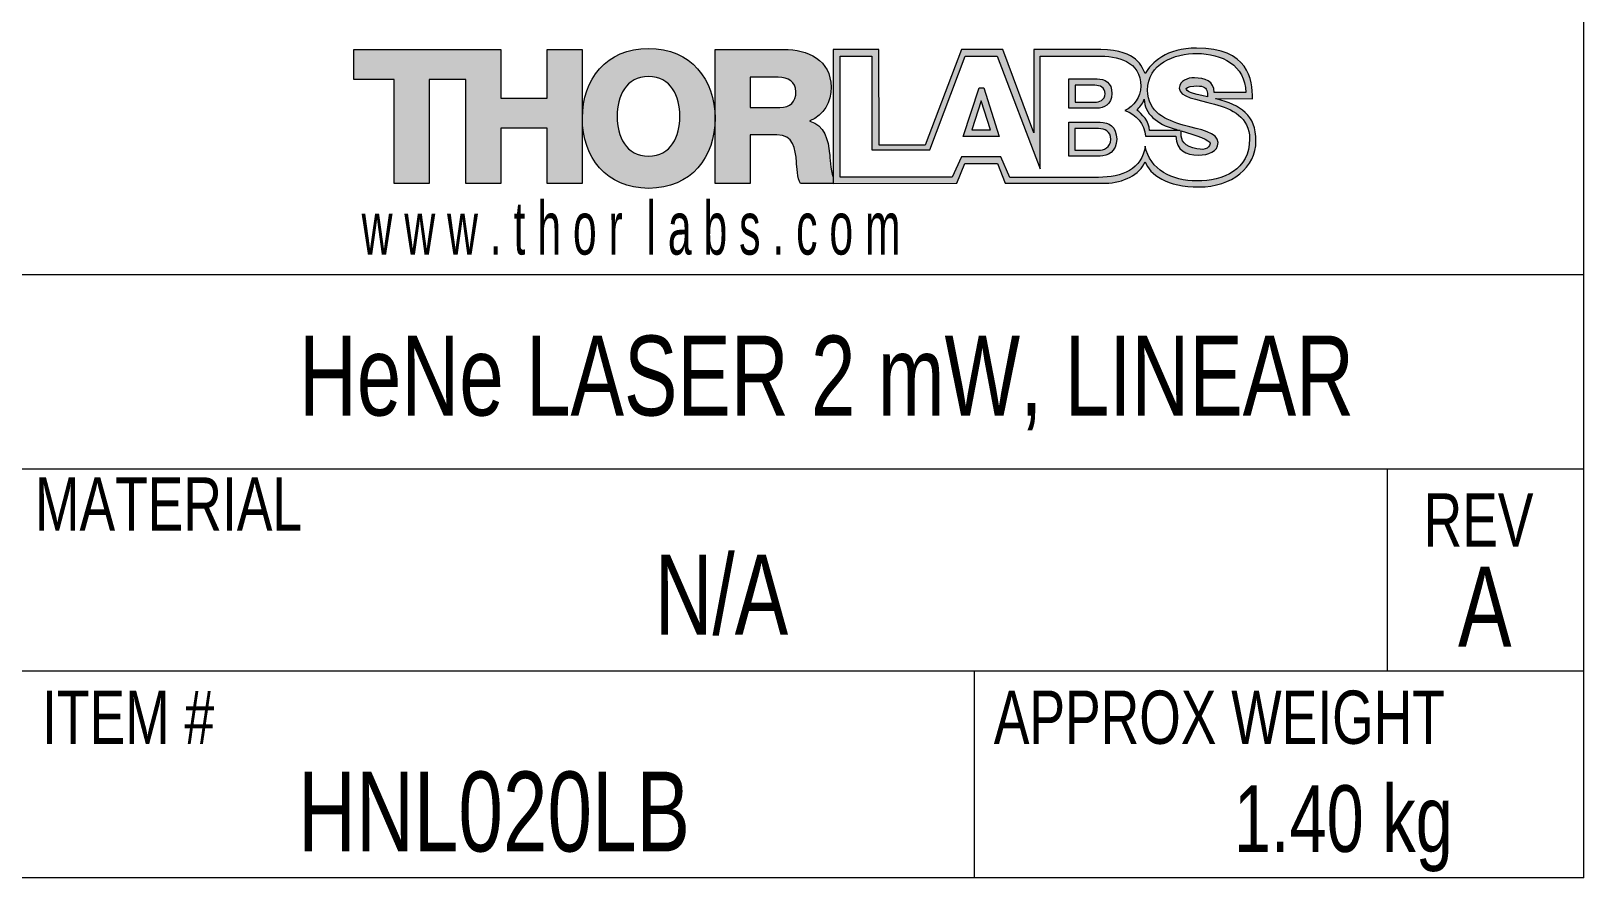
# Model space of a CAD drawing. Header units: inches. Extents: x 0.2 to 38.3, y 0.1 to 29.6.
# Drawn here: x 29.8 to 38.31, y 0.12 to 4.76 of the extents above; entities that cross this region are included whole.
import ezdxf

# ---------------------------------------------------------------- set-up
doc = ezdxf.new("R2010")
doc.units = ezdxf.units.IN
doc.header["$LTSCALE"] = 3.5
doc.header["$MEASUREMENT"] = 0
doc.styles.add('SLDTEXTSTYLE0', font='TXT', dxfattribs={"width": 0.75})
doc.styles.add('SLDTEXTSTYLE1', font='TXT', dxfattribs={"width": 0.6})

# ---------------------------------------------------------------- blocks, each defined once
blk = doc.blocks.new('THORLABS LOGO1')
at = {"linetype": 'Continuous'}
blk.add_hatch(color=7, dxfattribs=at).paths.add_polyline_path([(8.393, 5.825), (8.393, 6.896), (9.163, 6.896), (9.163, 3.954), (8.393, 3.954), (8.393, 5.166), (7.38, 5.166), (7.38, 3.954), (6.611, 3.954), (6.611, 6.237), (5.812, 6.237), (5.812, 3.954), (5.043, 3.954), (5.043, 6.237), (4.162, 6.237), (4.162, 6.896), (7.38, 6.896), (7.38, 5.825)], flags=0)
h = blk.add_hatch(color=7, dxfattribs=at)
edge = h.paths.add_edge_path(flags=0)
edge.add_spline(control_points=[(10.619, 3.851), (11.55, 3.852), (12.074, 4.533), (12.073, 5.386), (12.071, 6.239), (11.544, 6.918), (10.614, 6.916)], knot_values=[0, 0, 0, 0, 1, 1, 1, 2, 2, 2, 2], weights=[1, 1, 1, 1, 1, 1, 1], degree=3, periodic=0)
edge.add_spline(control_points=[(10.614, 6.916), (9.688, 6.914), (9.167, 6.239), (9.166, 5.391)], knot_values=[3.002118, 3.002118, 3.002118, 3.002118, 4, 4, 4, 4], weights=[1, 1, 1, 1], degree=3, periodic=0)
edge.add_spline(control_points=[(9.166, 5.391), (9.166, 5.39), (9.166, 5.388), (9.166, 5.386), (9.165, 4.533), (9.689, 3.852), (10.619, 3.851)], knot_values=[2, 2, 2, 2, 2.002118, 2.002118, 2.002118, 3.002118, 3.002118, 3.002118, 3.002118], weights=[1, 1, 1, 1, 1, 1, 1], degree=3, periodic=0)
edge = h.paths.add_edge_path(flags=0)
edge.add_spline(control_points=[(10.615, 4.555), (10.118, 4.555), (9.928, 4.992), (9.928, 5.428)], knot_values=[3, 3, 3, 3, 4, 4, 4, 4], weights=[1, 1, 1, 1], degree=3, periodic=0)
edge.add_spline(control_points=[(9.928, 5.428), (9.928, 5.865), (10.118, 6.302), (10.615, 6.302)], knot_values=[2, 2, 2, 2, 3, 3, 3, 3], weights=[1, 1, 1, 1], degree=3, periodic=0)
edge.add_spline(control_points=[(10.615, 6.302), (11.111, 6.302), (11.301, 5.865), (11.301, 5.428)], knot_values=[1, 1, 1, 1, 2, 2, 2, 2], weights=[1, 1, 1, 1], degree=3, periodic=0)
edge.add_spline(control_points=[(11.301, 5.428), (11.301, 4.992), (11.111, 4.555), (10.615, 4.555)], knot_values=[0, 0, 0, 0, 1, 1, 1, 1], weights=[1, 1, 1, 1], degree=3, periodic=0)
h = blk.add_hatch(color=7, dxfattribs=at)
edge = h.paths.add_edge_path(flags=0)
edge.add_line((12.074, 3.954), (12.074, 6.896))
edge.add_line((12.074, 6.896), (13.58, 6.896))
edge.add_spline(control_points=[(13.58, 6.896), (14.101, 6.896), (14.614, 6.661), (14.614, 6.068)], knot_values=[1, 1, 1, 1, 2, 2, 2, 2], weights=[1, 1, 1, 1], degree=3, periodic=0)
edge.add_spline(control_points=[(14.614, 6.068), (14.614, 5.751), (14.461, 5.45), (14.151, 5.331)], knot_values=[2, 2, 2, 2, 3, 3, 3, 3], weights=[1, 1, 1, 1], degree=3, periodic=0)
edge.add_line((14.151, 5.331), (14.151, 5.322))
edge.add_spline(control_points=[(14.151, 5.322), (14.465, 5.248), (14.556, 4.898), (14.581, 4.618)], knot_values=[4, 4, 4, 4, 5, 5, 5, 5], weights=[1, 1, 1, 1], degree=3, periodic=0)
edge.add_spline(control_points=[(14.581, 4.618), (14.59, 4.527), (14.606, 4.266), (14.657, 4.095)], knot_values=[5, 5, 5, 5, 5.740443, 5.740443, 5.740443, 5.740443], weights=[1, 1, 1, 1], degree=3, periodic=0)
edge.add_line((14.657, 4.095), (14.657, 3.954))
edge.add_line((14.657, 3.954), (13.944, 3.954))
edge.add_spline(control_points=[(13.944, 3.954), (13.878, 4.053), (13.865, 4.342), (13.857, 4.424)], knot_values=[7, 7, 7, 7, 8, 8, 8, 8], weights=[1, 1, 1, 1], degree=3, periodic=0)
edge.add_spline(control_points=[(13.857, 4.424), (13.836, 4.721), (13.787, 5.026), (13.427, 5.026)], knot_values=[8, 8, 8, 8, 9, 9, 9, 9], weights=[1, 1, 1, 1], degree=3, periodic=0)
edge.add_line((13.427, 5.026), (12.844, 5.026))
edge.add_line((12.844, 5.026), (12.844, 3.954))
edge.add_line((12.844, 3.954), (12.074, 3.954))
edge = h.paths.add_edge_path(flags=0)
edge.add_line((13.456, 6.285), (12.844, 6.285))
edge.add_line((12.844, 6.285), (12.844, 5.622))
edge.add_line((12.844, 5.622), (13.489, 5.622))
edge.add_spline(control_points=[(13.489, 5.622), (13.721, 5.622), (13.845, 5.746), (13.845, 5.968)], knot_values=[1, 1, 1, 1, 2, 2, 2, 2], weights=[1, 1, 1, 1], degree=3, periodic=0)
edge.add_spline(control_points=[(13.845, 5.968), (13.845, 6.186), (13.671, 6.285), (13.456, 6.285)], knot_values=[2, 2, 2, 2, 3, 3, 3, 3], weights=[1, 1, 1, 1], degree=3, periodic=0)
h = blk.add_hatch(color=7, dxfattribs=at)
edge = h.paths.add_edge_path(flags=0)
edge.add_spline(control_points=[(21.498, 6.365), (21.374, 6.601), (21.301, 6.896), (20.356, 6.896)], knot_values=[4, 4, 4, 4, 5, 5, 5, 5], weights=[1, 1, 1, 1], degree=3, periodic=0)
edge.add_line((20.356, 6.896), (19.058, 6.896))
edge.add_line((19.058, 6.896), (19.058, 5.064))
edge.add_line((19.058, 5.064), (18.379, 6.896))
edge.add_line((18.379, 6.896), (17.47, 6.896))
edge.add_line((17.47, 6.896), (16.679, 4.8))
edge.add_line((16.679, 4.8), (15.672, 4.794))
edge.add_line((15.672, 4.794), (15.659, 6.896))
edge.add_line((15.659, 6.896), (14.659, 6.896))
edge.add_line((14.659, 6.896), (14.658, 3.954))
edge.add_line((14.658, 3.954), (17.372, 3.963))
edge.add_line((17.372, 3.963), (17.547, 4.397))
edge.add_line((17.547, 4.397), (18.26, 4.397))
edge.add_line((18.26, 4.397), (18.428, 3.963))
edge.add_line((18.428, 3.963), (20.625, 3.963))
edge.add_spline(control_points=[(20.625, 3.963), (21.017, 3.97), (21.382, 4.156), (21.493, 4.429)], knot_values=[19, 19, 19, 19, 20, 20, 20, 20], weights=[1, 1, 1, 1], degree=3, periodic=0)
edge.add_spline(control_points=[(21.493, 4.429), (21.599, 4.156), (21.967, 3.881), (22.68, 3.881)], knot_values=[20, 20, 20, 20, 21, 21, 21, 21], weights=[1, 1, 1, 1], degree=3, periodic=0)
edge.add_spline(control_points=[(22.68, 3.881), (23.394, 3.881), (23.924, 4.314), (23.924, 4.885)], knot_values=[21, 21, 21, 21, 22, 22, 22, 22], weights=[1, 1, 1, 1], degree=3, periodic=0)
edge.add_spline(control_points=[(23.924, 4.885), (23.924, 5.465), (23.59, 5.671), (23.058, 5.811)], knot_values=[22, 22, 22, 22, 23, 23, 23, 23], weights=[1, 1, 1, 1], degree=3, periodic=0)
edge.add_spline(control_points=[(23.058, 5.811), (23.051, 5.813), (23.045, 5.814), (23.038, 5.816)], knot_values=[0, 0, 0, 0, 1, 1, 1, 1], weights=[1, 1, 1, 1], degree=3, periodic=0)
edge.add_line((23.038, 5.816), (23.848, 5.81))
edge.add_spline(control_points=[(23.848, 5.81), (23.848, 6.238), (23.764, 6.924), (22.624, 6.924)], knot_values=[2, 2, 2, 2, 3, 3, 3, 3], weights=[1, 1, 1, 1], degree=3, periodic=0)
edge.add_spline(control_points=[(22.624, 6.924), (21.96, 6.924), (21.631, 6.601), (21.498, 6.365)], knot_values=[3, 3, 3, 3, 4, 4, 4, 4], weights=[1, 1, 1, 1], degree=3, periodic=0)
edge = h.paths.add_edge_path(flags=0)
edge.add_spline(control_points=[(22.919, 4.837), (22.886, 4.707), (22.792, 4.671), (22.544, 4.738)], knot_values=[4, 4, 4, 4, 5, 5, 5, 5], weights=[1, 1, 1, 1], degree=3, periodic=0)
edge.add_spline(control_points=[(22.544, 4.738), (22.285, 4.809), (22.282, 4.952), (22.282, 5.111)], knot_values=[5, 5, 5, 5, 6, 6, 6, 6], weights=[1, 1, 1, 1], degree=3, periodic=0)
edge.add_spline(control_points=[(22.282, 5.111), (22.608, 5.017), (22.936, 4.905), (22.919, 4.837)], knot_values=[3, 3, 3, 3, 4, 4, 4, 4], weights=[1, 1, 1, 1], degree=3, periodic=0)
edge = h.paths.add_edge_path(flags=0)
edge.add_spline(control_points=[(21.399, 6.087), (21.399, 5.849), (21.258, 5.657), (21.049, 5.553)], knot_values=[17, 17, 17, 17, 18, 18, 18, 18], weights=[1, 1, 1, 1], degree=3, periodic=0)
edge.add_spline(control_points=[(21.049, 5.553), (21.311, 5.477), (21.48, 5.262), (21.504, 4.993)], knot_values=[18, 18, 18, 18, 19, 19, 19, 19], weights=[1, 1, 1, 1], degree=3, periodic=0)
edge.add_line((21.504, 4.993), (22.166, 4.993))
edge.add_spline(control_points=[(22.166, 4.993), (22.181, 4.681), (22.374, 4.581), (22.668, 4.581)], knot_values=[20, 20, 20, 20, 21, 21, 21, 21], weights=[1, 1, 1, 1], degree=3, periodic=0)
edge.add_spline(control_points=[(22.668, 4.581), (22.877, 4.581), (23.093, 4.655), (23.093, 4.852)], knot_values=[21, 21, 21, 21, 22, 22, 22, 22], weights=[1, 1, 1, 1], degree=3, periodic=0)
edge.add_spline(control_points=[(23.093, 4.852), (23.093, 5.086), (22.713, 5.13), (22.33, 5.238)], knot_values=[22, 22, 22, 22, 23, 23, 23, 23], weights=[1, 1, 1, 1], degree=3, periodic=0)
edge.add_spline(control_points=[(22.33, 5.238), (21.95, 5.345), (21.551, 5.516), (21.551, 6.001)], knot_values=[23, 23, 23, 23, 24, 24, 24, 24], weights=[1, 1, 1, 1], degree=3, periodic=0)
edge.add_spline(control_points=[(21.551, 6.001), (21.551, 6.58), (22.136, 6.806), (22.635, 6.806)], knot_values=[24, 24, 24, 24, 25, 25, 25, 25], weights=[1, 1, 1, 1], degree=3, periodic=0)
edge.add_spline(control_points=[(22.635, 6.806), (23.164, 6.806), (23.696, 6.55), (23.7, 5.953)], knot_values=[25, 25, 25, 25, 26, 26, 26, 26], weights=[1, 1, 1, 1], degree=3, periodic=0)
edge.add_line((23.7, 5.953), (23.007, 5.953))
edge.add_spline(control_points=[(23.007, 5.953), (23.019, 6.194), (22.791, 6.272), (22.579, 6.272)], knot_values=[27, 27, 27, 27, 28, 28, 28, 28], weights=[1, 1, 1, 1], degree=3, periodic=0)
edge.add_spline(control_points=[(22.579, 6.272), (22.43, 6.272), (22.244, 6.22), (22.244, 6.046)], knot_values=[28, 28, 28, 28, 29, 29, 29, 29], weights=[1, 1, 1, 1], degree=3, periodic=0)
edge.add_spline(control_points=[(22.244, 6.046), (22.244, 5.842), (22.627, 5.805), (23.015, 5.697)], knot_values=[29, 29, 29, 29, 30, 30, 30, 30], weights=[1, 1, 1, 1], degree=3, periodic=0)
edge.add_spline(control_points=[(23.015, 5.697), (23.398, 5.59), (23.785, 5.412), (23.785, 4.934)], knot_values=[30, 30, 30, 30, 31, 31, 31, 31], weights=[1, 1, 1, 1], degree=3, periodic=0)
edge.add_spline(control_points=[(23.785, 4.934), (23.785, 4.262), (23.212, 4.013), (22.627, 4.013)], knot_values=[31, 31, 31, 31, 32, 32, 32, 32], weights=[1, 1, 1, 1], degree=3, periodic=0)
edge.add_spline(control_points=[(22.627, 4.013), (22.087, 4.013), (21.603, 4.257), (21.496, 4.775)], knot_values=[0, 0, 0, 0, 1, 1, 1, 1], weights=[1, 1, 1, 1], degree=3, periodic=0)
edge.add_spline(control_points=[(21.496, 4.775), (21.425, 4.269), (20.993, 4.092), (20.472, 4.092)], knot_values=[1, 1, 1, 1, 2, 2, 2, 2], weights=[1, 1, 1, 1], degree=3, periodic=0)
edge.add_line((20.472, 4.092), (18.529, 4.092))
edge.add_line((18.529, 4.092), (18.331, 4.543))
edge.add_line((18.331, 4.543), (17.473, 4.543))
edge.add_line((17.473, 4.543), (17.271, 4.096))
edge.add_line((17.271, 4.096), (14.814, 4.096))
edge.add_line((14.814, 4.096), (14.814, 6.75))
edge.add_line((14.814, 6.75), (15.507, 6.75))
edge.add_line((15.507, 6.75), (15.507, 4.696))
edge.add_line((15.507, 4.696), (16.781, 4.696))
edge.add_line((16.781, 4.696), (17.554, 6.75))
edge.add_line((17.554, 6.75), (18.257, 6.75))
edge.add_line((18.257, 6.75), (19.195, 4.275))
edge.add_line((19.195, 4.275), (19.195, 6.75))
edge.add_line((19.195, 6.75), (20.439, 6.75))
edge.add_spline(control_points=[(20.439, 6.75), (20.896, 6.758), (21.399, 6.639), (21.399, 6.087)], knot_values=[16, 16, 16, 16, 17, 17, 17, 17], weights=[1, 1, 1, 1], degree=3, periodic=0)
edge = h.paths.add_edge_path(flags=0)
edge.add_line((22.264, 5.116), (21.594, 5.116))
edge.add_spline(control_points=[(21.594, 5.116), (21.594, 5.317), (21.42, 5.491), (21.311, 5.564)], knot_values=[8, 8, 8, 8, 9, 9, 9, 9], weights=[1, 1, 1, 1], degree=3, periodic=0)
edge.add_spline(control_points=[(21.311, 5.564), (21.365, 5.628), (21.448, 5.692), (21.475, 5.802)], knot_values=[9, 9, 9, 9, 10, 10, 10, 10], weights=[1, 1, 1, 1], degree=3, periodic=0)
edge.add_spline(control_points=[(21.475, 5.802), (21.475, 5.491), (21.768, 5.253), (22.134, 5.153)], knot_values=[10, 10, 10, 10, 11, 11, 11, 11], weights=[1, 1, 1, 1], degree=3, periodic=0)
edge.add_spline(control_points=[(22.134, 5.153), (22.177, 5.141), (22.22, 5.129), (22.264, 5.116)], knot_values=[0, 0, 0, 0, 1, 1, 1, 1], weights=[1, 1, 1, 1], degree=3, periodic=0)
edge = h.paths.add_edge_path(flags=0)
edge.add_spline(control_points=[(22.631, 6.096), (22.79, 6.091), (22.84, 6.059), (22.855, 5.963)], knot_values=[2, 2, 2, 2, 3, 3, 3, 3], weights=[1, 1, 1, 1], degree=3, periodic=0)
edge.add_spline(control_points=[(22.855, 5.963), (22.861, 5.925), (22.862, 5.902), (22.862, 5.853)], knot_values=[3, 3, 3, 3, 4, 4, 4, 4], weights=[1, 1, 1, 1], degree=3, periodic=0)
edge.add_spline(control_points=[(22.862, 5.853), (22.493, 5.946), (22.394, 5.962), (22.394, 6.04)], knot_values=[0, 0, 0, 0, 1, 1, 1, 1], weights=[1, 1, 1, 1], degree=3, periodic=0)
edge.add_spline(control_points=[(22.394, 6.04), (22.394, 6.075), (22.555, 6.098), (22.631, 6.096)], knot_values=[1, 1, 1, 1, 2, 2, 2, 2], weights=[1, 1, 1, 1], degree=3, periodic=0)
h = blk.add_hatch(color=7, dxfattribs=at)
edge = h.paths.add_edge_path(flags=0)
edge.add_line((19.826, 5.607), (19.826, 6.25))
edge.add_line((19.826, 6.25), (20.443, 6.25))
edge.add_spline(control_points=[(20.443, 6.25), (20.61, 6.25), (20.768, 6.17), (20.768, 5.926)], knot_values=[1, 1, 1, 1, 2, 2, 2, 2], weights=[1, 1, 1, 1], degree=3, periodic=0)
edge.add_spline(control_points=[(20.768, 5.926), (20.768, 5.687), (20.58, 5.607), (20.443, 5.607)], knot_values=[2, 2, 2, 2, 3, 3, 3, 3], weights=[1, 1, 1, 1], degree=3, periodic=0)
edge.add_line((20.443, 5.607), (19.826, 5.607))
edge = h.paths.add_edge_path(flags=0)
edge.add_spline(control_points=[(20.619, 5.922), (20.619, 6.063), (20.508, 6.109), (20.391, 6.109)], knot_values=[3, 3, 3, 3, 4, 4, 4, 4], weights=[1, 1, 1, 1], degree=3, periodic=0)
edge.add_line((20.391, 6.109), (19.961, 6.109))
edge.add_line((19.961, 6.109), (19.961, 5.738))
edge.add_line((19.961, 5.738), (20.391, 5.738))
edge.add_spline(control_points=[(20.391, 5.738), (20.487, 5.738), (20.619, 5.784), (20.619, 5.922)], knot_values=[2, 2, 2, 2, 3, 3, 3, 3], weights=[1, 1, 1, 1], degree=3, periodic=0)
h = blk.add_hatch(color=7, dxfattribs=at)
h.paths.add_polyline_path([(17.51, 4.988), (18.301, 4.988), (17.965, 6.051), (17.857, 6.051)], flags=0)
h.paths.add_polyline_path([(17.696, 5.13), (17.904, 5.771), (18.104, 5.13)], flags=0)
h = blk.add_hatch(color=7, dxfattribs=at)
edge = h.paths.add_edge_path(flags=0)
edge.add_line((19.826, 4.558), (19.826, 5.299))
edge.add_line((19.826, 5.299), (20.511, 5.299))
edge.add_spline(control_points=[(20.511, 5.299), (20.696, 5.299), (20.872, 5.207), (20.872, 4.926)], knot_values=[1, 1, 1, 1, 2, 2, 2, 2], weights=[1, 1, 1, 1], degree=3, periodic=0)
edge.add_spline(control_points=[(20.872, 4.926), (20.872, 4.65), (20.663, 4.558), (20.511, 4.558)], knot_values=[2, 2, 2, 2, 3, 3, 3, 3], weights=[1, 1, 1, 1], degree=3, periodic=0)
edge.add_line((20.511, 4.558), (19.826, 4.558))
edge = h.paths.add_edge_path(flags=0)
edge.add_spline(control_points=[(20.743, 4.921), (20.743, 5.102), (20.611, 5.161), (20.472, 5.161)], knot_values=[3, 3, 3, 3, 4, 4, 4, 4], weights=[1, 1, 1, 1], degree=3, periodic=0)
edge.add_line((20.472, 5.161), (19.958, 5.161))
edge.add_line((19.958, 5.161), (19.958, 4.684))
edge.add_line((19.958, 4.684), (20.472, 4.684))
edge.add_spline(control_points=[(20.472, 4.684), (20.586, 4.684), (20.743, 4.744), (20.743, 4.921)], knot_values=[2, 2, 2, 2, 3, 3, 3, 3], weights=[1, 1, 1, 1], degree=3, periodic=0)
at = {"color": 7, "linetype": 'Continuous', "lineweight": 0}
for p, q in [((4.162, 6.237), (4.162, 6.896)), ((4.162, 6.896), (7.38, 6.896)), ((7.38, 6.896), (7.38, 5.825)), ((8.393, 5.825), (8.393, 6.896)), ((8.393, 6.896), (9.163, 6.896)), ((9.163, 6.896), (9.163, 3.954)), ((12.074, 6.896), (13.58, 6.896)), ((12.074, 3.954), (12.074, 6.896)), ((14.659, 6.896), (14.658, 3.954)), ((15.659, 6.896), (14.659, 6.896)), ((15.672, 4.794), (15.659, 6.896)), ((17.47, 6.896), (16.679, 4.8)), ((18.379, 6.896), (17.47, 6.896)), ((19.058, 5.064), (18.379, 6.896)), ((20.356, 6.896), (19.058, 6.896)), ((19.058, 6.896), (19.058, 5.064)), ((14.814, 4.096), (14.814, 6.75)), ((14.814, 6.75), (15.507, 6.75)), ((15.507, 6.75), (15.507, 4.696)), ((16.781, 4.696), (17.554, 6.75)), ((17.554, 6.75), (18.257, 6.75)), ((18.257, 6.75), (19.195, 4.275)), ((19.195, 4.275), (19.195, 6.75)), ((19.195, 6.75), (20.439, 6.75)), ((5.043, 6.237), (4.162, 6.237)), ((5.043, 3.954), (5.043, 6.237)), ((6.611, 6.237), (5.812, 6.237)), ((5.812, 6.237), (5.812, 3.954)), ((6.611, 3.954), (6.611, 6.237)), ((13.456, 6.285), (12.844, 6.285)), ((12.844, 6.285), (12.844, 5.622)), ((19.826, 6.25), (20.443, 6.25)), ((19.826, 5.607), (19.826, 6.25)), ((7.38, 5.825), (8.393, 5.825)), ((17.51, 4.988), (17.857, 6.051)), ((17.857, 6.051), (17.965, 6.051)), ((17.965, 6.051), (18.301, 4.988)), ((19.961, 6.109), (19.961, 5.738)), ((20.391, 6.109), (19.961, 6.109)), ((23.7, 5.953), (23.007, 5.953)), ((23.038, 5.816), (23.848, 5.81)), ((12.844, 5.622), (13.489, 5.622)), ((17.904, 5.771), (17.696, 5.13)), ((18.104, 5.13), (17.904, 5.771)), ((20.443, 5.607), (19.826, 5.607)), ((19.961, 5.738), (20.391, 5.738)), ((8.393, 5.166), (7.38, 5.166)), ((7.38, 5.166), (7.38, 3.954)), ((8.393, 3.954), (8.393, 5.166)), ((14.151, 5.331), (14.151, 5.322)), ((17.696, 5.13), (18.104, 5.13)), ((19.826, 5.299), (20.511, 5.299)), ((19.826, 4.558), (19.826, 5.299)), ((19.958, 5.161), (19.958, 4.684)), ((20.472, 5.161), (19.958, 5.161)), ((22.264, 5.116), (21.594, 5.116)), ((13.427, 5.026), (12.844, 5.026)), ((12.844, 5.026), (12.844, 3.954)), ((16.679, 4.8), (15.672, 4.794)), ((18.301, 4.988), (17.51, 4.988)), ((21.504, 4.993), (22.166, 4.993)), ((15.507, 4.696), (16.781, 4.696)), ((17.473, 4.543), (17.271, 4.096)), ((18.331, 4.543), (17.473, 4.543)), ((18.529, 4.092), (18.331, 4.543)), ((20.511, 4.558), (19.826, 4.558)), ((19.958, 4.684), (20.472, 4.684)), ((14.657, 4.095), (14.657, 3.954)), ((17.271, 4.096), (14.814, 4.096)), ((17.372, 3.963), (17.547, 4.397)), ((17.547, 4.397), (18.26, 4.397)), ((18.26, 4.397), (18.428, 3.963)), ((20.472, 4.092), (18.529, 4.092)), ((5.812, 3.954), (5.043, 3.954)), ((7.38, 3.954), (6.611, 3.954)), ((9.163, 3.954), (8.393, 3.954)), ((12.844, 3.954), (12.074, 3.954)), ((14.657, 3.954), (13.944, 3.954)), ((14.658, 3.954), (17.372, 3.963)), ((18.428, 3.963), (20.625, 3.963))]:
    blk.add_line(p, q, dxfattribs=at)
at = {"color": 8, "linetype": 'Continuous', "lineweight": 0}
for points in [[(9.166, 5.391), (9.167, 6.239), (9.688, 6.914), (10.614, 6.916)], [(13.58, 6.896), (14.101, 6.896), (14.614, 6.661), (14.614, 6.068)], [(21.498, 6.365), (21.374, 6.601), (21.301, 6.896), (20.356, 6.896)], [(22.624, 6.924), (21.96, 6.924), (21.631, 6.601), (21.498, 6.365)], [(21.551, 6.001), (21.551, 6.58), (22.136, 6.806), (22.635, 6.806)], [(23.848, 5.81), (23.848, 6.238), (23.764, 6.924), (22.624, 6.924)], [(22.635, 6.806), (23.164, 6.806), (23.696, 6.55), (23.7, 5.953)], [(20.439, 6.75), (20.896, 6.758), (21.399, 6.639), (21.399, 6.087)], [(10.615, 6.302), (10.118, 6.302), (9.928, 5.865), (9.928, 5.428)], [(11.301, 5.428), (11.301, 5.865), (11.111, 6.302), (10.615, 6.302)], [(13.845, 5.968), (13.845, 6.186), (13.671, 6.285), (13.456, 6.285)], [(20.443, 6.25), (20.61, 6.25), (20.768, 6.17), (20.768, 5.926)], [(22.579, 6.272), (22.43, 6.272), (22.244, 6.22), (22.244, 6.046)], [(23.007, 5.953), (23.019, 6.194), (22.791, 6.272), (22.579, 6.272)], [(13.489, 5.622), (13.721, 5.622), (13.845, 5.746), (13.845, 5.968)], [(14.614, 6.068), (14.614, 5.751), (14.461, 5.45), (14.151, 5.331)], [(20.619, 5.922), (20.619, 6.063), (20.508, 6.109), (20.391, 6.109)], [(20.391, 5.738), (20.487, 5.738), (20.619, 5.784), (20.619, 5.922)], [(20.768, 5.926), (20.768, 5.687), (20.58, 5.607), (20.443, 5.607)], [(21.399, 6.087), (21.399, 5.849), (21.258, 5.657), (21.049, 5.553)], [(21.311, 5.564), (21.365, 5.628), (21.448, 5.692), (21.475, 5.802)], [(21.475, 5.802), (21.475, 5.491), (21.768, 5.253), (22.134, 5.153)], [(22.33, 5.238), (21.95, 5.345), (21.551, 5.516), (21.551, 6.001)], [(22.244, 6.046), (22.244, 5.842), (22.627, 5.805), (23.015, 5.697)], [(22.394, 6.04), (22.394, 6.075), (22.555, 6.098), (22.631, 6.096)], [(22.862, 5.853), (22.493, 5.946), (22.394, 5.962), (22.394, 6.04)], [(22.631, 6.096), (22.79, 6.091), (22.84, 6.059), (22.855, 5.963)], [(22.855, 5.963), (22.861, 5.925), (22.862, 5.902), (22.862, 5.853)], [(23.058, 5.811), (23.051, 5.813), (23.045, 5.814), (23.038, 5.816)], [(23.924, 4.885), (23.924, 5.465), (23.59, 5.671), (23.058, 5.811)], [(21.049, 5.553), (21.311, 5.477), (21.48, 5.262), (21.504, 4.993)], [(21.594, 5.116), (21.594, 5.317), (21.42, 5.491), (21.311, 5.564)], [(23.015, 5.697), (23.398, 5.59), (23.785, 5.412), (23.785, 4.934)], [(9.928, 5.428), (9.928, 4.992), (10.118, 4.555), (10.615, 4.555)], [(10.615, 4.555), (11.111, 4.555), (11.301, 4.992), (11.301, 5.428)], [(14.151, 5.322), (14.465, 5.248), (14.556, 4.898), (14.581, 4.618)], [(20.743, 4.921), (20.743, 5.102), (20.611, 5.161), (20.472, 5.161)], [(20.511, 5.299), (20.696, 5.299), (20.872, 5.207), (20.872, 4.926)], [(22.134, 5.153), (22.177, 5.141), (22.22, 5.129), (22.264, 5.116)], [(22.282, 5.111), (22.608, 5.017), (22.936, 4.905), (22.919, 4.837)], [(22.544, 4.738), (22.285, 4.809), (22.282, 4.952), (22.282, 5.111)], [(23.093, 4.852), (23.093, 5.086), (22.713, 5.13), (22.33, 5.238)], [(13.857, 4.424), (13.836, 4.721), (13.787, 5.026), (13.427, 5.026)], [(20.472, 4.684), (20.586, 4.684), (20.743, 4.744), (20.743, 4.921)], [(21.496, 4.775), (21.425, 4.269), (20.993, 4.092), (20.472, 4.092)], [(20.872, 4.926), (20.872, 4.65), (20.663, 4.558), (20.511, 4.558)], [(22.627, 4.013), (22.087, 4.013), (21.603, 4.257), (21.496, 4.775)], [(22.166, 4.993), (22.181, 4.681), (22.374, 4.581), (22.668, 4.581)], [(22.919, 4.837), (22.886, 4.707), (22.792, 4.671), (22.544, 4.738)], [(23.785, 4.934), (23.785, 4.262), (23.212, 4.013), (22.627, 4.013)], [(22.668, 4.581), (22.877, 4.581), (23.093, 4.655), (23.093, 4.852)], [(22.68, 3.881), (23.394, 3.881), (23.924, 4.314), (23.924, 4.885)], [(13.944, 3.954), (13.878, 4.053), (13.865, 4.342), (13.857, 4.424)], [(14.581, 4.618), (14.59, 4.527), (14.606, 4.266), (14.657, 4.095)], [(20.625, 3.963), (21.017, 3.97), (21.382, 4.156), (21.493, 4.429)], [(21.493, 4.429), (21.599, 4.156), (21.967, 3.881), (22.68, 3.881)]]:
    blk.add_open_spline(points, degree=3, dxfattribs=at)
for points, knots in [([(10.614, 6.916), (11.544, 6.918), (12.071, 6.239), (12.073, 5.386), (12.074, 4.533), (11.55, 3.852), (10.619, 3.851)], [0, 0, 0, 0, 1, 1, 1, 2, 2, 2, 2]), ([(10.619, 3.851), (9.689, 3.852), (9.165, 4.533), (9.166, 5.386), (9.166, 5.388), (9.166, 5.39), (9.166, 5.391)], [2, 2, 2, 2, 3, 3, 3, 3.002118, 3.002118, 3.002118, 3.002118])]:
    blk.add_open_spline(points, degree=3, knots=knots, dxfattribs=at)

msp = doc.modelspace()

# ---------------------------------------------------------------- linework, layer by layer
at = {"color": 7, "linetype": 'Continuous', "lineweight": 0}
for p, q in [((38.3056, 0.1245), (38.3056, 29.5771)), ((29.7283, 3.4301), (38.3056, 3.4301)), ((29.7283, 2.3646), (38.3056, 2.3646)), ((37.2279, 2.3646), (37.2279, 1.2596)), ((29.7283, 1.2596), (38.3056, 1.2596)), ((34.9654, 1.2596), (34.9654, 0.1245)), ((38.3056, 0.1245), (0.2176, 0.1245))]:
    msp.add_line(p, q, dxfattribs=at)

# ---------------------------------------------------------------- block references
at = {"color": 7, "linetype": 'Continuous', "xscale": 0.25, "yscale": 0.25, "zscale": 0.25}
msp.add_blockref('THORLABS LOGO1', (30.5282, 2.9385), dxfattribs=at)

# ---------------------------------------------------------------- texts
at = {"color": 7, "linetype": 'Continuous', "lineweight": 0}
for s, insert, char_height, attachment_point, style in [('w w w . t h o r  l a b s . c o m', (31.6106, 3.8301), 0.291667, 1, 'SLDTEXTSTYLE1'), ('HeNe LASER 2 mW, LINEAR', (34.1567, 3.0946), 0.4375, 2, 'SLDTEXTSTYLE0'), ('MATERIAL', (29.8217, 2.3183), 0.29167, 1, 'SLDTEXTSTYLE0'), ('REV', (37.4276, 2.2307), 0.29167, 1, 'SLDTEXTSTYLE0'), ('N/A', (33.5811, 1.8952), 0.4375, 2, 'SLDTEXTSTYLE0'), ('A', (37.7625, 1.8295), 0.4375, 2, 'SLDTEXTSTYLE0'), ('ITEM #', (29.8603, 1.1505), 0.29167, 1, 'SLDTEXTSTYLE0'), ('APPROX WEIGHT', (35.0733, 1.1505), 0.291667, 1, 'SLDTEXTSTYLE0'), ('HNL020LB', (32.3359, 0.707), 0.4375, 2, 'SLDTEXTSTYLE0'), ('1.40 kg', (36.9877, 0.6318), 0.36458, 2, 'SLDTEXTSTYLE0')]:
    msp.add_mtext(s, dxfattribs=dict(at, insert=insert, char_height=char_height, attachment_point=attachment_point, style=style))

doc.saveas('drawing.dxf')
